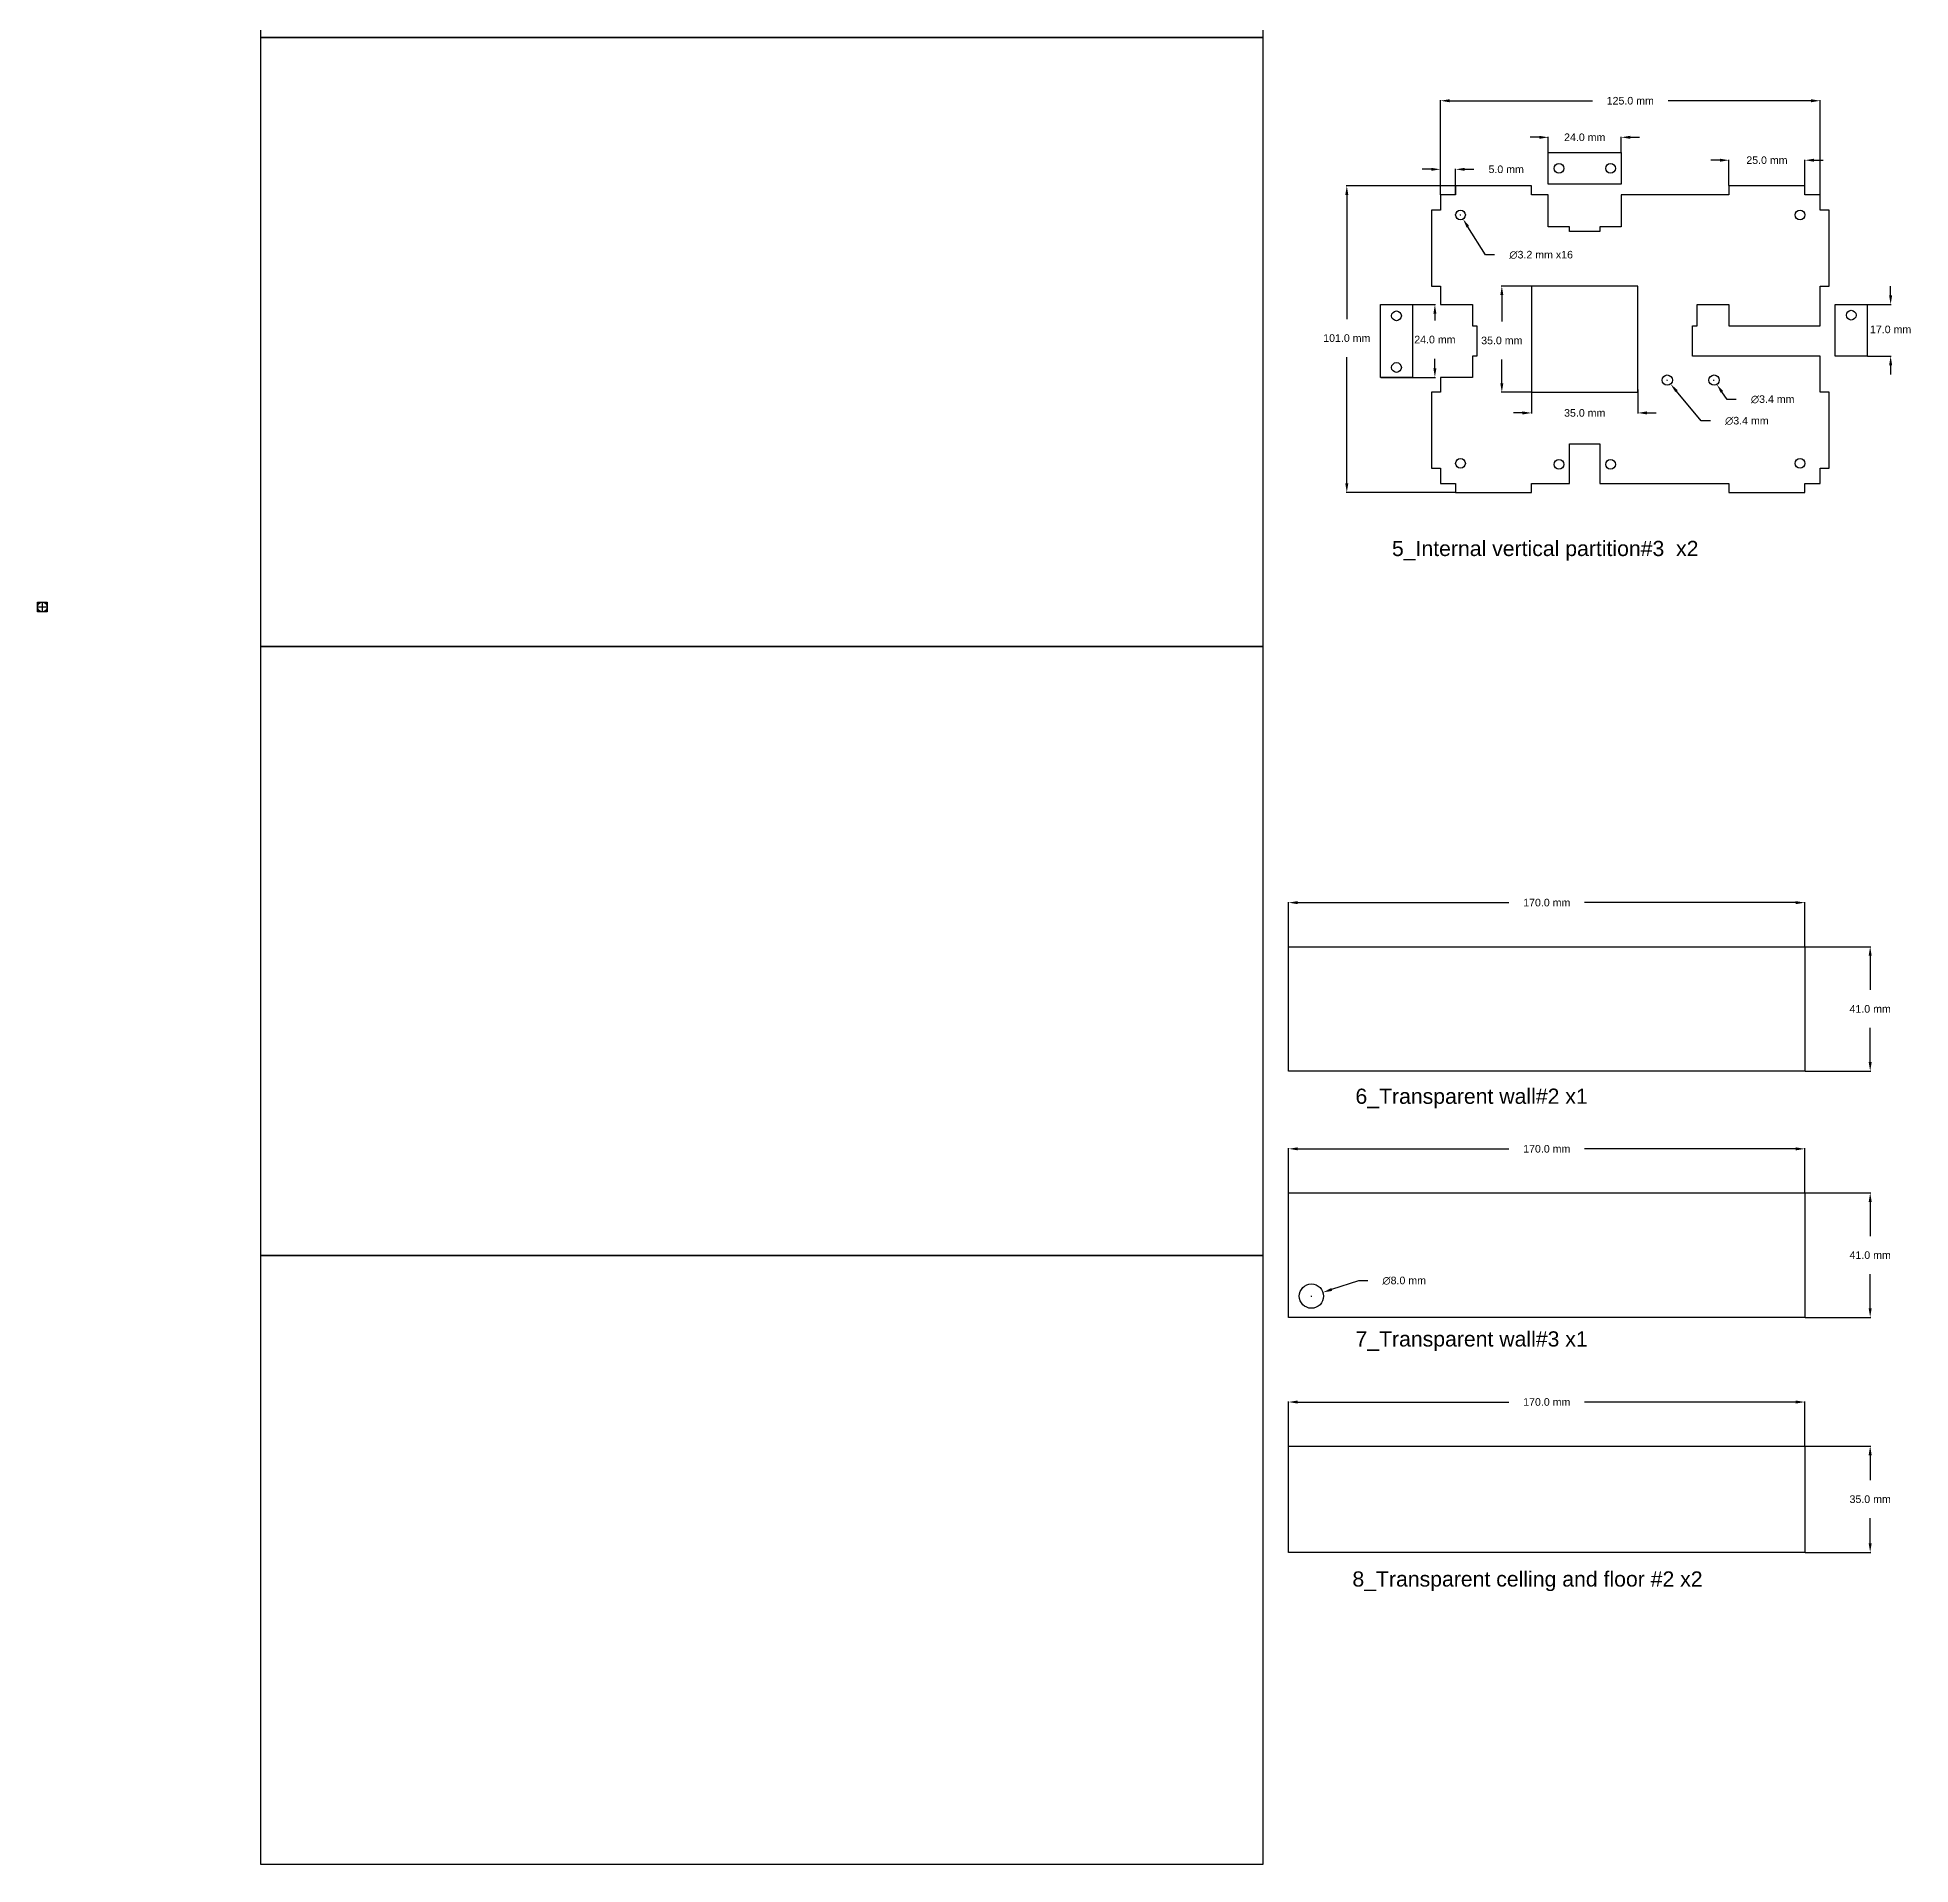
# Model space of a CAD drawing. Header units: millimetres. Extents: x 2079746 to 2081290, y 146816 to 151031.
# Drawn here: x 2079746 to 2080363, y 148621 to 149223 of the extents above; entities that cross this region are included whole.
import ezdxf

# ---------------------------------------------------------------- set-up
doc = ezdxf.new("R2010")
doc.units = ezdxf.units.MM
doc.header["$MEASUREMENT"] = 0
doc.layers.add('2.0_Components + Annotation', color=7, linetype='Continuous')
doc.layers.add('2.1_Components', color=7, linetype='Continuous')
doc.styles.get("Standard").update_dxf_attribs({"font": 'arial.ttf'})
doc.dimstyles.get("Standard").update_dxf_attribs({"dimtxt": 0.18, "dimasz": 0.18, "dimexe": 0.18, "dimexo": 0.0625, "dimgap": 0.09, "dimtad": 0, "dimtih": 1, "dimtoh": 1, "dimdec": 4, "dimzin": 0, "dimdsep": 46, "dimtxsty": 'Standard', "dimcen": 0.09, "dimadec": 0, "dimazin": 0, "dimtfac": 1, "dimtdec": 4, "dimtofl": 0, "dimtmove": 0, "dimatfit": 3, "dimfxl": 0, "dimtolj": 1, "dimtzin": 0, "dimarcsym": 0})
picture_1 = doc.add_image_def('image4.jpg', size_in_pixel=(1247, 758))
picture_2 = doc.add_image_def('image5.jpg', size_in_pixel=(1247, 758))
picture_3 = doc.add_image_def('image10.jpg', size_in_pixel=(1247, 758))
picture_4 = doc.add_image_def('image12.jpg', size_in_pixel=(1247, 758))

# ---------------------------------------------------------------- blocks, each defined once
blk = doc.blocks.new('*D18')
at = {"layer": '2.0_Components + Annotation', "color": 0, "lineweight": -2}
for p, q in [((2080158, 148923.33), (2080158, 148937.95)), ((2080161, 148937.77), (2080230.54, 148937.77)), ((2080325, 148937.77), (2080255.46, 148937.77)), ((2080328, 148923.33), (2080328, 148937.95))]:
    blk.add_line(p, q, dxfattribs=at)
at = {"layer": '2.0_Components + Annotation', "color": 0}
for points in [[(2080161, 148938.27), (2080161, 148937.27), (2080158, 148937.77)], [(2080325, 148938.27), (2080325, 148937.27), (2080328, 148937.77)]]:
    blk.add_solid(points, dxfattribs=at)
at = {"layer": 'Defpoints', "color": 0}
for p in [(2080328, 148937.77), (2080158, 148923.27), (2080328, 148923.27)]:
    blk.add_point(p, dxfattribs=at)
at = {"layer": '2.0_Components + Annotation', "color": 0, "insert": (2080243, 148937.77), "char_height": 2.5, "attachment_point": 5}
blk.add_mtext('\\A1;170.0 mm', dxfattribs=at)
blk = doc.blocks.new('*D19')
at = {"layer": '2.0_Components + Annotation', "color": 0, "lineweight": -2}
for p, q in [((2080328.06, 148923.27), (2080349.68, 148923.27)), ((2080349.5, 148920.27), (2080349.5, 148909.05)), ((2080349.5, 148885.27), (2080349.5, 148896.49)), ((2080328.06, 148882.27), (2080349.68, 148882.27))]:
    blk.add_line(p, q, dxfattribs=at)
at = {"layer": '2.0_Components + Annotation', "color": 0}
for points in [[(2080349, 148920.27), (2080350, 148920.27), (2080349.5, 148923.27)], [(2080349, 148885.27), (2080350, 148885.27), (2080349.5, 148882.27)]]:
    blk.add_solid(points, dxfattribs=at)
at = {"layer": 'Defpoints', "color": 0}
for p in [(2080328, 148923.27), (2080328, 148882.27), (2080349.5, 148882.27)]:
    blk.add_point(p, dxfattribs=at)
at = {"layer": '2.0_Components + Annotation', "color": 0, "insert": (2080349.5, 148902.77), "char_height": 2.5, "attachment_point": 5}
blk.add_mtext('\\A1;41.0 mm', dxfattribs=at)
blk = doc.blocks.new('*D20')
at = {"layer": '2.0_Components + Annotation', "color": 0, "lineweight": -2}
for p, q in [((2080158, 148842.25), (2080158, 148856.87)), ((2080161, 148856.69), (2080230.54, 148856.69)), ((2080325, 148856.69), (2080255.46, 148856.69)), ((2080328, 148842.25), (2080328, 148856.87))]:
    blk.add_line(p, q, dxfattribs=at)
at = {"layer": '2.0_Components + Annotation', "color": 0}
for points in [[(2080161, 148857.19), (2080161, 148856.19), (2080158, 148856.69)], [(2080325, 148857.19), (2080325, 148856.19), (2080328, 148856.69)]]:
    blk.add_solid(points, dxfattribs=at)
at = {"layer": 'Defpoints', "color": 0}
for p in [(2080328, 148856.69), (2080158, 148842.19), (2080328, 148842.19)]:
    blk.add_point(p, dxfattribs=at)
at = {"layer": '2.0_Components + Annotation', "color": 0, "insert": (2080243, 148856.69), "char_height": 2.5, "attachment_point": 5}
blk.add_mtext('\\A1;170.0 mm', dxfattribs=at)
blk = doc.blocks.new('*D21')
at = {"layer": '2.0_Components + Annotation', "color": 0, "lineweight": -2}
for p, q in [((2080328.06, 148842.19), (2080349.68, 148842.19)), ((2080349.5, 148839.19), (2080349.5, 148827.96)), ((2080349.5, 148804.19), (2080349.5, 148815.41)), ((2080328.06, 148801.19), (2080349.68, 148801.19))]:
    blk.add_line(p, q, dxfattribs=at)
at = {"layer": '2.0_Components + Annotation', "color": 0}
for points in [[(2080349, 148839.19), (2080350, 148839.19), (2080349.5, 148842.19)], [(2080349, 148804.19), (2080350, 148804.19), (2080349.5, 148801.19)]]:
    blk.add_solid(points, dxfattribs=at)
at = {"layer": 'Defpoints', "color": 0}
for p in [(2080328, 148842.19), (2080328, 148801.19), (2080349.5, 148801.19)]:
    blk.add_point(p, dxfattribs=at)
at = {"layer": '2.0_Components + Annotation', "color": 0, "insert": (2080349.5, 148821.69), "char_height": 2.5, "attachment_point": 5}
blk.add_mtext('\\A1;41.0 mm', dxfattribs=at)
blk = doc.blocks.new('*D22')
at = {"layer": '2.0_Components + Annotation', "color": 0, "lineweight": -2}
for p, q in [((2080181.05, 148813.27), (2080172.15, 148810.36)), ((2080184.05, 148813.27), (2080181.05, 148813.27)), ((2080165.41, 148808.19), (2080165.59, 148808.19)), ((2080165.5, 148808.1), (2080165.5, 148808.28))]:
    blk.add_line(p, q, dxfattribs=at)
at = {"layer": '2.0_Components + Annotation', "color": 0}
blk.add_solid([(2080172, 148810.84), (2080172.31, 148809.89), (2080169.3, 148809.43)], dxfattribs=at)
at = {"layer": 'Defpoints', "color": 0}
for p in [(2080169.3, 148809.43), (2080161.7, 148806.95)]:
    blk.add_point(p, dxfattribs=at)
at = {"layer": '2.0_Components + Annotation', "color": 0, "insert": (2080196.05, 148813.27), "char_height": 2.5, "attachment_point": 5}
blk.add_mtext('\\A1;∅8.0 mm', dxfattribs=at)
blk = doc.blocks.new('*D23')
at = {"layer": '2.0_Components + Annotation', "color": 0, "lineweight": -2}
for p, q in [((2080158, 148758.88), (2080158, 148773.5)), ((2080161, 148773.32), (2080230.54, 148773.32)), ((2080325, 148773.32), (2080255.46, 148773.32)), ((2080328, 148758.88), (2080328, 148773.5))]:
    blk.add_line(p, q, dxfattribs=at)
at = {"layer": '2.0_Components + Annotation', "color": 0}
for points in [[(2080161, 148773.82), (2080161, 148772.82), (2080158, 148773.32)], [(2080325, 148773.82), (2080325, 148772.82), (2080328, 148773.32)]]:
    blk.add_solid(points, dxfattribs=at)
at = {"layer": 'Defpoints', "color": 0}
for p in [(2080328, 148773.32), (2080158, 148758.82), (2080328, 148758.82)]:
    blk.add_point(p, dxfattribs=at)
at = {"layer": '2.0_Components + Annotation', "color": 0, "insert": (2080243, 148773.32), "char_height": 2.5, "attachment_point": 5}
blk.add_mtext('\\A1;170.0 mm', dxfattribs=at)
blk = doc.blocks.new('*D24')
at = {"layer": '2.0_Components + Annotation', "color": 0, "lineweight": -2}
for p, q in [((2080328.06, 148758.82), (2080349.68, 148758.82)), ((2080349.5, 148755.82), (2080349.5, 148747.59)), ((2080349.5, 148726.82), (2080349.5, 148735.04)), ((2080328.06, 148723.82), (2080349.68, 148723.82))]:
    blk.add_line(p, q, dxfattribs=at)
at = {"layer": '2.0_Components + Annotation', "color": 0}
for points in [[(2080349, 148755.82), (2080350, 148755.82), (2080349.5, 148758.82)], [(2080349, 148726.82), (2080350, 148726.82), (2080349.5, 148723.82)]]:
    blk.add_solid(points, dxfattribs=at)
at = {"layer": 'Defpoints', "color": 0}
for p in [(2080328, 148758.82), (2080328, 148723.82), (2080349.5, 148723.82)]:
    blk.add_point(p, dxfattribs=at)
at = {"layer": '2.0_Components + Annotation', "color": 0, "insert": (2080349.5, 148741.32), "char_height": 2.5, "attachment_point": 5}
blk.add_mtext('\\A1;35.0 mm', dxfattribs=at)
blk = doc.blocks.new('*D36')
at = {"layer": '2.0_Components + Annotation', "color": 0, "lineweight": -2}
for p, q in [((2080208, 149170.89), (2080208, 149202.01)), ((2080211, 149201.83), (2080258.04, 149201.83)), ((2080330, 149201.83), (2080282.96, 149201.83)), ((2080333, 149170.89), (2080333, 149202.01))]:
    blk.add_line(p, q, dxfattribs=at)
at = {"layer": '2.0_Components + Annotation', "color": 0}
for points in [[(2080211, 149202.33), (2080211, 149201.33), (2080208, 149201.83)], [(2080330, 149202.33), (2080330, 149201.33), (2080333, 149201.83)]]:
    blk.add_solid(points, dxfattribs=at)
at = {"layer": 'Defpoints', "color": 0}
for p in [(2080208, 149201.83), (2080208, 149170.83), (2080333, 149170.83)]:
    blk.add_point(p, dxfattribs=at)
at = {"layer": '2.0_Components + Annotation', "color": 0, "insert": (2080270.5, 149201.83), "char_height": 2.5, "attachment_point": 5}
blk.add_mtext('\\A1;125.0 mm', dxfattribs=at)
blk = doc.blocks.new('*D37')
at = {"layer": '2.0_Components + Annotation', "color": 0, "lineweight": -2}
for p, q in [((2080212.94, 149173.83), (2080176.97, 149173.83)), ((2080177.15, 149170.83), (2080177.15, 149129.94)), ((2080177.15, 149075.83), (2080177.15, 149117.39)), ((2080212.94, 149072.83), (2080176.97, 149072.83))]:
    blk.add_line(p, q, dxfattribs=at)
at = {"layer": '2.0_Components + Annotation', "color": 0}
for points in [[(2080176.65, 149170.83), (2080177.65, 149170.83), (2080177.15, 149173.83)], [(2080176.65, 149075.83), (2080177.65, 149075.83), (2080177.15, 149072.83)]]:
    blk.add_solid(points, dxfattribs=at)
at = {"layer": 'Defpoints', "color": 0}
for p in [(2080213, 149173.83), (2080177.15, 149072.83), (2080213, 149072.83)]:
    blk.add_point(p, dxfattribs=at)
at = {"layer": '2.0_Components + Annotation', "color": 0, "insert": (2080177.15, 149123.67), "char_height": 2.5, "attachment_point": 5}
blk.add_mtext('\\A1;101.0 mm', dxfattribs=at)
blk = doc.blocks.new('*D38')
at = {"layer": '2.0_Components + Annotation', "color": 0, "lineweight": -2}
for p, q in [((2080208, 149170.89), (2080208, 149179.43)), ((2080213, 149170.89), (2080213, 149179.43)), ((2080205, 149179.25), (2080202, 149179.25)), ((2080216, 149179.25), (2080219, 149179.25))]:
    blk.add_line(p, q, dxfattribs=at)
at = {"layer": '2.0_Components + Annotation', "color": 0}
for points in [[(2080205, 149179.75), (2080205, 149178.75), (2080208, 149179.25)], [(2080216, 149179.75), (2080216, 149178.75), (2080213, 149179.25)]]:
    blk.add_solid(points, dxfattribs=at)
at = {"layer": 'Defpoints', "color": 0}
for p in [(2080213, 149179.25), (2080208, 149170.83), (2080213, 149170.83)]:
    blk.add_point(p, dxfattribs=at)
at = {"layer": '2.0_Components + Annotation', "color": 0, "insert": (2080229.64, 149179.25), "char_height": 2.5, "attachment_point": 5}
blk.add_mtext('\\A1;5.0 mm', dxfattribs=at)
blk = doc.blocks.new('*D39')
at = {"layer": '2.0_Components + Annotation', "color": 0, "lineweight": -2}
for p, q in [((2080300, 149182.25), (2080297, 149182.25)), ((2080303, 149173.89), (2080303, 149182.43)), ((2080328, 149173.89), (2080328, 149182.43)), ((2080331, 149182.25), (2080334, 149182.25))]:
    blk.add_line(p, q, dxfattribs=at)
at = {"layer": '2.0_Components + Annotation', "color": 0}
for points in [[(2080300, 149182.75), (2080300, 149181.75), (2080303, 149182.25)], [(2080331, 149182.75), (2080331, 149181.75), (2080328, 149182.25)]]:
    blk.add_solid(points, dxfattribs=at)
at = {"layer": 'Defpoints', "color": 0}
for p in [(2080328, 149182.25), (2080303, 149173.83), (2080328, 149173.83)]:
    blk.add_point(p, dxfattribs=at)
at = {"layer": '2.0_Components + Annotation', "color": 0, "insert": (2080315.5, 149182.25), "char_height": 2.5, "attachment_point": 5}
blk.add_mtext('\\A1;25.0 mm', dxfattribs=at)
blk = doc.blocks.new('*D40')
at = {"layer": '2.0_Components + Annotation', "color": 0, "lineweight": -2}
for p, q in [((2080237.94, 149140.83), (2080228.02, 149140.83)), ((2080228.2, 149137.83), (2080228.2, 149129.16)), ((2080228.2, 149108.83), (2080228.2, 149116.6)), ((2080237.94, 149105.83), (2080228.02, 149105.83))]:
    blk.add_line(p, q, dxfattribs=at)
at = {"layer": '2.0_Components + Annotation', "color": 0}
for points in [[(2080227.7, 149137.83), (2080228.7, 149137.83), (2080228.2, 149140.83)], [(2080227.7, 149108.83), (2080228.7, 149108.83), (2080228.2, 149105.83)]]:
    blk.add_solid(points, dxfattribs=at)
at = {"layer": 'Defpoints', "color": 0}
for p in [(2080238, 149140.83), (2080228.2, 149105.83), (2080238, 149105.83)]:
    blk.add_point(p, dxfattribs=at)
at = {"layer": '2.0_Components + Annotation', "color": 0, "insert": (2080228.2, 149122.88), "char_height": 2.5, "attachment_point": 5}
blk.add_mtext('\\A1;35.0 mm', dxfattribs=at)
blk = doc.blocks.new('*D45')
at = {"layer": '2.0_Components + Annotation', "color": 0, "lineweight": -2}
for p, q in [((2080282.61, 149109.83), (2080282.79, 149109.83)), ((2080282.7, 149109.74), (2080282.7, 149109.92)), ((2080293.89, 149096.41), (2080285.71, 149106.22)), ((2080296.89, 149096.41), (2080293.89, 149096.41))]:
    blk.add_line(p, q, dxfattribs=at)
at = {"layer": '2.0_Components + Annotation', "color": 0}
blk.add_solid([(2080286.09, 149106.54), (2080285.33, 149105.9), (2080283.79, 149108.52)], dxfattribs=at)
at = {"layer": 'Defpoints', "color": 0}
for p in [(2080281.61, 149111.13), (2080283.79, 149108.52)]:
    blk.add_point(p, dxfattribs=at)
at = {"layer": '2.0_Components + Annotation', "color": 0, "insert": (2080308.89, 149096.41), "char_height": 2.5, "attachment_point": 5}
blk.add_mtext('\\A1;∅3.4 mm', dxfattribs=at)
blk = doc.blocks.new('*D41')
at = {"layer": '2.0_Components + Annotation', "color": 0, "lineweight": -2}
for p, q in [((2080297.92, 149109.83), (2080298.1, 149109.83)), ((2080298.01, 149109.74), (2080298.01, 149109.92)), ((2080302.39, 149103.5), (2080300.69, 149105.96)), ((2080305.39, 149103.5), (2080302.39, 149103.5))]:
    blk.add_line(p, q, dxfattribs=at)
at = {"layer": '2.0_Components + Annotation', "color": 0}
blk.add_solid([(2080301.1, 149106.25), (2080300.28, 149105.68), (2080298.98, 149108.43)], dxfattribs=at)
at = {"layer": 'Defpoints', "color": 0}
for p in [(2080297.04, 149111.22), (2080298.98, 149108.43)]:
    blk.add_point(p, dxfattribs=at)
at = {"layer": '2.0_Components + Annotation', "color": 0, "insert": (2080317.39, 149103.5), "char_height": 2.5, "attachment_point": 5}
blk.add_mtext('\\A1;∅3.4 mm', dxfattribs=at)
blk = doc.blocks.new('*D42')
at = {"layer": '2.0_Components + Annotation', "color": 0, "lineweight": -2}
for p, q in [((2080214.5, 149164.24), (2080214.68, 149164.24)), ((2080214.59, 149164.15), (2080214.59, 149164.33)), ((2080222.82, 149151.07), (2080217.02, 149160.35)), ((2080225.82, 149151.07), (2080222.82, 149151.07))]:
    blk.add_line(p, q, dxfattribs=at)
at = {"layer": '2.0_Components + Annotation', "color": 0}
blk.add_solid([(2080217.44, 149160.61), (2080216.59, 149160.08), (2080215.43, 149162.89)], dxfattribs=at)
at = {"layer": 'Defpoints', "color": 0}
for p in [(2080213.75, 149165.59), (2080215.43, 149162.89)]:
    blk.add_point(p, dxfattribs=at)
at = {"layer": '2.0_Components + Annotation', "color": 0, "insert": (2080241.15, 149151.07), "char_height": 2.5, "attachment_point": 5}
blk.add_mtext('\\A1;∅3.2 mm x16', dxfattribs=at)
blk = doc.blocks.new('*D46')
at = {"layer": '2.0_Components + Annotation', "color": 0, "lineweight": -2}
for p, q in [((2080238, 149106.76), (2080238, 149098.85)), ((2080273, 149106.76), (2080273, 149098.85)), ((2080235, 149099.03), (2080232, 149099.03)), ((2080276, 149099.03), (2080279, 149099.03))]:
    blk.add_line(p, q, dxfattribs=at)
at = {"layer": '2.0_Components + Annotation', "color": 0}
for points in [[(2080235, 149099.53), (2080235, 149098.53), (2080238, 149099.03)], [(2080276, 149099.53), (2080276, 149098.53), (2080273, 149099.03)]]:
    blk.add_solid(points, dxfattribs=at)
at = {"layer": 'Defpoints', "color": 0}
for p in [(2080238, 149106.83), (2080273, 149106.83), (2080273, 149099.03)]:
    blk.add_point(p, dxfattribs=at)
at = {"layer": '2.0_Components + Annotation', "color": 0, "insert": (2080255.5, 149099.03), "char_height": 2.5, "attachment_point": 5}
blk.add_mtext('\\A1;35.0 mm', dxfattribs=at)
blk = doc.blocks.new('*D43')
at = {"layer": '2.0_Components + Annotation', "color": 0, "lineweight": -2}
for p, q in [((2080188.32, 149134.73), (2080206.34, 149134.73)), ((2080206.16, 149131.73), (2080206.16, 149129.45)), ((2080206.16, 149113.73), (2080206.16, 149116.9)), ((2080188.32, 149110.73), (2080206.34, 149110.73))]:
    blk.add_line(p, q, dxfattribs=at)
at = {"layer": '2.0_Components + Annotation', "color": 0}
for points in [[(2080205.66, 149131.73), (2080206.66, 149131.73), (2080206.16, 149134.73)], [(2080205.66, 149113.73), (2080206.66, 149113.73), (2080206.16, 149110.73)]]:
    blk.add_solid(points, dxfattribs=at)
at = {"layer": 'Defpoints', "color": 0}
for p in [(2080188.26, 149134.73), (2080188.26, 149110.73), (2080206.16, 149110.73)]:
    blk.add_point(p, dxfattribs=at)
at = {"layer": '2.0_Components + Annotation', "color": 0, "insert": (2080206.16, 149123.18), "char_height": 2.5, "attachment_point": 5}
blk.add_mtext('\\A1;24.0 mm', dxfattribs=at)
blk = doc.blocks.new('*D47')
at = {"layer": '2.0_Components + Annotation', "color": 0, "lineweight": -2}
for p, q in [((2080240.5, 149189.79), (2080237.5, 149189.79)), ((2080243.5, 149184.87), (2080243.5, 149189.97)), ((2080267.5, 149184.87), (2080267.5, 149189.97)), ((2080270.5, 149189.79), (2080273.5, 149189.79))]:
    blk.add_line(p, q, dxfattribs=at)
at = {"layer": '2.0_Components + Annotation', "color": 0}
for points in [[(2080240.5, 149190.29), (2080240.5, 149189.29), (2080243.5, 149189.79)], [(2080270.5, 149190.29), (2080270.5, 149189.29), (2080267.5, 149189.79)]]:
    blk.add_solid(points, dxfattribs=at)
at = {"layer": 'Defpoints', "color": 0}
for p in [(2080267.5, 149189.79), (2080243.5, 149184.81), (2080267.5, 149184.81)]:
    blk.add_point(p, dxfattribs=at)
at = {"layer": '2.0_Components + Annotation', "color": 0, "insert": (2080255.5, 149189.79), "char_height": 2.5, "attachment_point": 5}
blk.add_mtext('\\A1;24.0 mm', dxfattribs=at)
blk = doc.blocks.new('*D44')
at = {"layer": '2.0_Components + Annotation', "color": 0, "lineweight": -2}
for p, q in [((2080356.23, 149137.73), (2080356.23, 149140.73)), ((2080348.57, 149134.73), (2080356.41, 149134.73)), ((2080348.57, 149117.73), (2080356.41, 149117.73)), ((2080356.23, 149114.73), (2080356.23, 149111.73))]:
    blk.add_line(p, q, dxfattribs=at)
at = {"layer": '2.0_Components + Annotation', "color": 0}
for points in [[(2080355.73, 149137.73), (2080356.73, 149137.73), (2080356.23, 149134.73)], [(2080355.73, 149114.73), (2080356.73, 149114.73), (2080356.23, 149117.73)]]:
    blk.add_solid(points, dxfattribs=at)
at = {"layer": 'Defpoints', "color": 0}
for p in [(2080348.5, 149134.73), (2080348.5, 149117.73), (2080356.23, 149117.73)]:
    blk.add_point(p, dxfattribs=at)
at = {"layer": '2.0_Components + Annotation', "color": 0, "insert": (2080356.23, 149126.52), "char_height": 2.5, "attachment_point": 5}
blk.add_mtext('\\A1;17.0 mm', dxfattribs=at)

msp = doc.modelspace()

# ---------------------------------------------------------------- linework, layer by layer
at = {"layer": '2.0_Components + Annotation'}
for points in [[(2080255.5, 149184.81), (2080267.5, 149184.81), (2080267.5, 149174.31), (2080243.5, 149174.31), (2080243.5, 149184.81)], [(2080260.5, 149087.33), (2080260.5, 149087.33), (2080260.5, 149075.83), (2080303, 149075.83), (2080303, 149072.83), (2080328, 149072.83), (2080328, 149075.83), (2080333, 149075.83), (2080333, 149080.83), (2080336, 149080.83), (2080336, 149105.83), (2080333, 149105.83), (2080333, 149117.73), (2080291, 149117.73), (2080291, 149127.73), (2080292.5, 149127.73), (2080292.5, 149134.73), (2080303, 149134.73), (2080303, 149127.73), (2080333, 149127.73), (2080333, 149140.83), (2080336, 149140.83), (2080336, 149165.83), (2080333, 149165.83), (2080333, 149170.83), (2080328, 149170.83), (2080328, 149173.83), (2080303, 149173.83), (2080303, 149170.83), (2080267.5, 149170.83), (2080267.5, 149160.33), (2080260.5, 149160.33), (2080260.5, 149158.83), (2080250.5, 149158.83), (2080250.5, 149160.33), (2080243.5, 149160.33), (2080243.5, 149170.83), (2080238, 149170.83), (2080238, 149173.83), (2080213, 149173.83), (2080213, 149170.83), (2080208, 149170.83), (2080208, 149165.83), (2080205, 149165.83), (2080205, 149140.83), (2080208, 149140.83), (2080208, 149134.73), (2080218.5, 149134.73), (2080218.5, 149127.73), (2080220, 149127.73), (2080220, 149117.73), (2080218.5, 149117.73), (2080218.5, 149110.73), (2080208, 149110.73), (2080208, 149105.83), (2080205, 149105.83), (2080205, 149080.83), (2080208, 149080.83), (2080208, 149075.83), (2080213, 149075.83), (2080213, 149072.83), (2080238, 149072.83), (2080238, 149075.83), (2080250.5, 149075.83), (2080250.5, 149087.33), (2080250.5, 149087.33), (2080250.5, 149088.83), (2080260.5, 149088.83)], [(2080188.26, 149122.73), (2080188.26, 149134.73), (2080198.76, 149134.73), (2080198.76, 149110.73), (2080188.26, 149110.73)], [(2080338, 149122.73), (2080338, 149134.73), (2080348.5, 149134.73), (2080348.5, 149117.73), (2080338, 149117.73)], [(2080158, 148882.27), (2080158, 148923.27), (2080328, 148923.27), (2080328, 148882.27)], [(2080158, 148801.19), (2080158, 148842.19), (2080328, 148842.19), (2080328, 148801.19)], [(2080158, 148723.82), (2080158, 148758.82), (2080328, 148758.82), (2080328, 148723.82)]]:
    msp.add_lwpolyline(points, close=True, dxfattribs=at)
at = {"layer": '2.0_Components + Annotation', "color": 1}
msp.add_lwpolyline([(2079745.99, 149036.73), (2079749.16, 149036.73), (2079749.16, 149033.55), (2079745.99, 149033.55)], close=True, dxfattribs=at)
for points in [[(2079745.99, 149035.14), (2079747.58, 149035.14)], [(2079747.58, 149036.73), (2079747.58, 149035.14)], [(2079747.58, 149035.14), (2079747.58, 149033.55)], [(2079747.58, 149035.14), (2079749.16, 149035.14)]]:
    msp.add_lwpolyline(points, dxfattribs=at)
at = {"layer": '2.0_Components + Annotation'}
for centre, radius in [((2080247, 149179.56), 1.6), ((2080264, 149179.56), 1.6), ((2080214.59, 149164.24), 1.6), ((2080326.41, 149164.24), 1.6), ((2080193.51, 149131), 1.6), ((2080343.25, 149131.23), 1.6), ((2080193.51, 149114), 1.6), ((2080282.7, 149109.83), 1.7), ((2080298.1, 149109.83), 1.7), ((2080214.59, 149082.41), 1.6), ((2080247, 149082.08), 1.6), ((2080264, 149082.08), 1.6), ((2080326.41, 149082.41), 1.6)]:
    msp.add_circle(centre, radius, dxfattribs=at)
at = {"layer": '2.0_Components + Annotation', "color": 1}
msp.add_circle((2079747.58, 149035.14), 1.59, dxfattribs=at)
at = {"layer": '2.1_Components', "color": 0}
msp.add_lwpolyline([(2080238, 149105.83), (2080273, 149105.83), (2080273, 149140.83), (2080238, 149140.83)], close=True, dxfattribs=at)
at = {"layer": '2.1_Components'}
msp.add_circle((2080165.5, 148808.19), 4, dxfattribs=at)

# ---------------------------------------------------------------- texts
at = {"layer": '2.0_Components + Annotation', "insert": (2080192.02, 149056.9), "char_height": 5, "attachment_point": 1}
msp.add_mtext_dynamic_manual_height_columns('5_Internal vertical partition#3  x2  ', width=109.7056, gutter_width=301.89, heights=[4.98], dxfattribs=at)
at = {"layer": '2.0_Components + Annotation', "color": 1, "char_height": 5, "attachment_point": 1}
for s, width, insert in [('{\\C256;6_Transparent wall#2 x1  }', 84.3979, (2080180, 148876.52)), ('{\\C256;7_Transparent wall#3 x1  }', 84.3979, (2080180, 148796.6)), ('{\\C256;8_Transparent celling and floor #2 x2  }', 124.9385, (2080179, 148717.55))]:
    msp.add_mtext_dynamic_manual_height_columns(s, width=width, gutter_width=301.89, heights=[0], dxfattribs=dict(at, insert=insert))

# ---------------------------------------------------------------- dimensions: what is measured, and where the dimension line sits
at = {"layer": '2.0_Components + Annotation'}
for base, p1, p2, picture, middle in [((2080208, 149201.83), (2080333, 149170.83), (2080208, 149170.83), '*D36', (2080270.5, 149201.83)), ((2080267.5, 149189.79), (2080243.5, 149184.81), (2080267.5, 149184.81), '*D47', (2080255.5, 149189.79)), ((2080213, 149179.25), (2080208, 149170.83), (2080213, 149170.83), '*D38', (2080229.64, 149179.25)), ((2080273, 149099.03), (2080238, 149106.83), (2080273, 149106.83), '*D46', (2080255.5, 149099.03))]:
    dim = msp.add_linear_dim(base=base, p1=p1, p2=p2, dimstyle='Standard', override={"dimtxt": 2.5, "dimasz": 3, "dimgap": 5, "dimdec": 1, "dimpost": ' mm'}, dxfattribs=at)
    dim.commit()
    dim.dimension.update_dxf_attribs({"geometry": picture, "text_midpoint": middle})
dim = msp.add_linear_dim(base=(2080328, 149182.25), p1=(2080303, 149173.83), p2=(2080328, 149173.83), dimstyle='Standard', override={"dimtxt": 2.5, "dimasz": 3, "dimgap": 5, "dimdec": 1, "dimpost": ' mm'}, dxfattribs=at)
dim.commit()
dim.dimension.update_dxf_attribs({"geometry": '*D39', "text_midpoint": (2080315.5, 149182.25), "dimtype": 160})
for base, p1, p2, picture, middle in [((2080177.15, 149072.83), (2080213, 149173.83), (2080213, 149072.83), '*D37', (2080177.15, 149123.67)), ((2080228.2, 149105.83), (2080238, 149140.83), (2080238, 149105.83), '*D40', (2080228.2, 149122.88)), ((2080356.23, 149117.73), (2080348.5, 149134.73), (2080348.5, 149117.73), '*D44', (2080356.23, 149126.52)), ((2080206.16, 149110.73), (2080188.26, 149134.73), (2080188.26, 149110.73), '*D43', (2080206.16, 149123.18))]:
    dim = msp.add_linear_dim(base=base, p1=p1, p2=p2, angle=90, dimstyle='Standard', override={"dimtxt": 2.5, "dimasz": 3, "dimgap": 5, "dimdec": 1, "dimpost": ' mm'}, dxfattribs=at)
    dim.commit()
    dim.dimension.update_dxf_attribs({"geometry": picture, "text_midpoint": middle, "dimtype": 160})
dim = msp.add_diameter_dim_2p(p1=(2080213.75, 149165.59), p2=(2080215.43, 149162.89), text='<> x16', dimstyle='Standard', override={"dimtxt": 2.5, "dimasz": 3, "dimgap": 5, "dimdec": 1, "dimpost": ' mm'}, dxfattribs=at)
dim.commit()
dim.dimension.update_dxf_attribs({"geometry": '*D42', "text_midpoint": (2080241.15, 149151.07), "dimtype": 163})
dim = msp.add_diameter_dim_2p(p1=(2080281.61, 149111.13), p2=(2080283.79, 149108.52), dimstyle='Standard', override={"dimtxt": 2.5, "dimasz": 3, "dimgap": 5, "dimdec": 1, "dimpost": ' mm'}, dxfattribs=at)
dim.commit()
dim.dimension.update_dxf_attribs({"geometry": '*D45', "text_midpoint": (2080308.89, 149096.41), "dimtype": 163})
dim = msp.add_diameter_dim_2p(p1=(2080297.04, 149111.22), p2=(2080298.98, 149108.43), dimstyle='Standard', override={"dimtxt": 2.5, "dimasz": 3, "dimgap": 5, "dimdec": 1, "dimpost": ' mm'}, dxfattribs=at)
dim.commit()
dim.dimension.update_dxf_attribs({"geometry": '*D41', "text_midpoint": (2080317.39, 149103.5)})
at = {"layer": '2.0_Components + Annotation', "color": 0}
for base, p1, p2, picture, middle in [((2080328, 148937.77), (2080158, 148923.27), (2080328, 148923.27), '*D18', (2080243, 148937.77)), ((2080328, 148856.69), (2080158, 148842.19), (2080328, 148842.19), '*D20', (2080243, 148856.69)), ((2080328, 148773.32), (2080158, 148758.82), (2080328, 148758.82), '*D23', (2080243, 148773.32))]:
    dim = msp.add_linear_dim(base=base, p1=p1, p2=p2, dimstyle='Standard', override={"dimtxt": 2.5, "dimasz": 3, "dimgap": 5, "dimdec": 1, "dimpost": ' mm'}, dxfattribs=at)
    dim.commit()
    dim.dimension.update_dxf_attribs({"geometry": picture, "text_midpoint": middle})
for base, p1, p2, picture, middle in [((2080349.5, 148882.27), (2080328, 148923.27), (2080328, 148882.27), '*D19', (2080349.5, 148902.77)), ((2080349.5, 148801.19), (2080328, 148842.19), (2080328, 148801.19), '*D21', (2080349.5, 148821.69)), ((2080349.5, 148723.82), (2080328, 148758.82), (2080328, 148723.82), '*D24', (2080349.5, 148741.32))]:
    dim = msp.add_linear_dim(base=base, p1=p1, p2=p2, angle=90, dimstyle='Standard', override={"dimtxt": 2.5, "dimasz": 3, "dimgap": 5, "dimdec": 1, "dimpost": ' mm'}, dxfattribs=at)
    dim.commit()
    dim.dimension.update_dxf_attribs({"geometry": picture, "text_midpoint": middle, "dimtype": 160})
dim = msp.add_diameter_dim_2p(p1=(2080161.7, 148806.95), p2=(2080169.3, 148809.43), dimstyle='Standard', override={"dimtxt": 2.5, "dimasz": 3, "dimgap": 5, "dimdec": 1, "dimpost": ' mm'}, dxfattribs=at)
dim.commit()
dim.dimension.update_dxf_attribs({"geometry": '*D22', "text_midpoint": (2080196.05, 148813.27), "dimtype": 163})

# ---------------------------------------------------------------- pictures from other files: only their frames are drawn
at = {"layer": '2.1_Components'}
image = msp.add_image(picture_3, insert=(2079819.56, 149222.67), size_in_units=(329.94, 200.55), dxfattribs=at)
image.dxf.flags = 7
image = msp.add_image(picture_4, insert=(2079819.56, 149022.12), size_in_units=(329.94, 200.55), dxfattribs=at)
image.dxf.flags = 7
image = msp.add_image(picture_1, insert=(2079819.56, 148821.57), size_in_units=(329.94, 200.55), dxfattribs=at)
image.dxf.flags = 7
image = msp.add_image(picture_2, insert=(2079819.56, 148621.01), size_in_units=(329.94, 200.55), dxfattribs=at)
image.dxf.flags = 7

doc.saveas('drawing.dxf')
